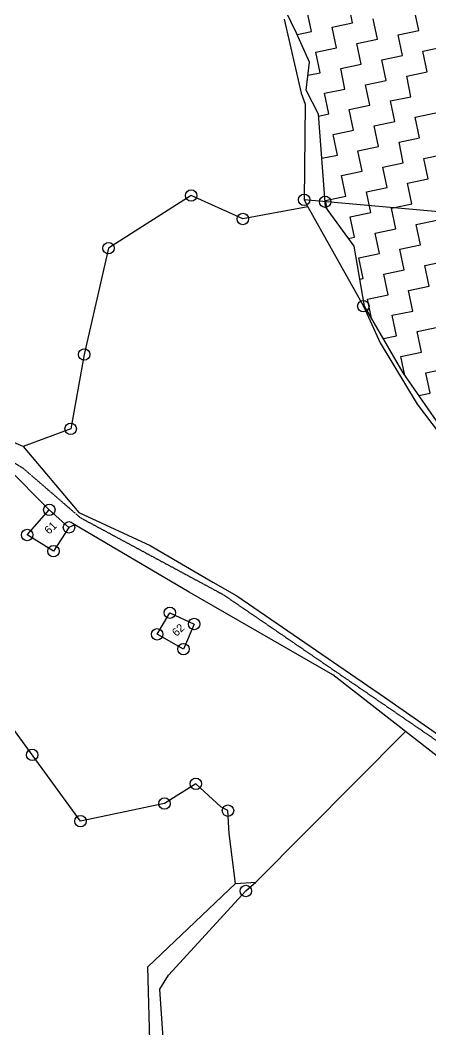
# Model space of a CAD drawing. Header units: metres. Extents: x 353942 to 357335, y 1746780 to 1749904.
# Drawn here: x 355457 to 355704, y 1748810 to 1749417 of the extents above; entities that cross this region are included whole.
import ezdxf

# ---------------------------------------------------------------- set-up
doc = ezdxf.new("R2010")
doc.units = ezdxf.units.M
doc.header["$MEASUREMENT"] = 0
doc.linetypes.add('DASHED', pattern=[0.75, 0.5, -0.25])
for name, color, linetype in [('OFF', 1, 'Continuous'), ('OTHERS', 1, 'Continuous'), ('POLY_HATCH', 12, 'Continuous'), ('POLY_PARCEL', 6, 'Continuous'), ('POLY_ROAD', 30, 'Continuous'), ('TEXT_PARCEL', 7, 'Continuous'), ('V_BOUND_LINE', 7, 'Continuous')]:
    doc.layers.add(name, color=color, linetype=linetype)
doc.styles.add('TEXT_MAP', font='')
doc.styles.get('TEXT_MAP').set_extended_font_data('Kruti Dev 050')

msp = doc.modelspace()

# ---------------------------------------------------------------- linework, layer by layer
for centre in [(355560.11, 1749311.96), (355628.09, 1749309.4), (355640.68, 1749308.28), (355591.21, 1749297.91), (355510.41, 1749280.29), (355663.7, 1749245.47), (355495.77, 1749216.38), (355487.61, 1749171.65), (355474.74, 1749122.94), (355486.57, 1749112.38), (355461.43, 1749107.81), (355477.2, 1749098.07), (355547.28, 1749061.04), (355561.95, 1749054.24), (355539.64, 1749048.07), (355555.44, 1749039.17), (355464.46, 1748975.51), (355562.87, 1748958.16), (355544.05, 1748946.24), (355582.23, 1748941.99), (355493.52, 1748935.68), (355592.96, 1748893.65)]:
    msp.add_circle(centre, 3.44)
at = {"layer": 'OFF'}
for p, q in [((355598.91, 1748898.91), (355688.98, 1748989.6)), ((355586.8, 1748898.24), (355598.91, 1748898.91))]:
    msp.add_line(p, q, dxfattribs=at)
at = {"layer": 'OTHERS', "linetype": 'DASHED', "ltscale": 0.5}
for p, q in [((355386.04, 1749189.95), (355458.62, 1749148.27)), ((355458.62, 1749148.27), (355493.36, 1749118.25)), ((355493.36, 1749118.25), (355579.58, 1749071.84)), ((355579.58, 1749071.84), (355719.44, 1748976.15))]:
    msp.add_line(p, q, dxfattribs=at)
at = {"layer": 'POLY_HATCH'}
for p, q in [((355623.4, 1749409.64), (355609.11, 1749439.61)), ((355631.33, 1749392.28), (355623.4, 1749409.64)), ((355629.35, 1749375.3), (355631.33, 1749392.28)), ((355636.67, 1749360.87), (355629.35, 1749375.3)), ((355640.91, 1749305.3), (355636.67, 1749360.87)), ((355658.14, 1749281.5), (355640.91, 1749305.3)), ((355664.46, 1749245.39), (355658.14, 1749281.5)), ((355687.57, 1749205.42), (355664.46, 1749245.39)), ((355707.75, 1749176.5), (355687.57, 1749205.42))]:
    msp.add_line(p, q, dxfattribs=at)
at = {"layer": 'POLY_HATCH', "linetype": 'Continuous'}
for p, q in [((355657.27, 1749415.79), (355654.69, 1749428.17)), ((355632.52, 1749410.62), (355629.94, 1749422.99)), ((355672.24, 1749406), (355669.65, 1749418.38)), ((355696.99, 1749411.18), (355694.4, 1749423.55)), ((355644.9, 1749413.2), (355657.27, 1749415.79)), ((355647.49, 1749400.83), (355644.9, 1749413.2)), ((355623.79, 1749408.79), (355632.52, 1749410.62)), ((355659.86, 1749403.41), (355672.24, 1749406)), ((355684.61, 1749408.59), (355696.99, 1749411.18)), ((355687.2, 1749396.21), (355684.61, 1749408.59)), ((355635.11, 1749398.24), (355647.49, 1749400.83)), ((355662.45, 1749391.04), (355659.86, 1749403.41)), ((355699.58, 1749398.8), (355711.95, 1749401.39)), ((355637.7, 1749385.86), (355635.11, 1749398.24)), ((355674.82, 1749393.63), (355687.2, 1749396.21)), ((355677.41, 1749381.25), (355674.82, 1749393.63)), ((355702.16, 1749386.43), (355699.58, 1749398.8)), ((355650.07, 1749388.45), (355662.45, 1749391.04)), ((355652.66, 1749376.08), (355650.07, 1749388.45)), ((355630.4, 1749384.34), (355637.7, 1749385.86)), ((355665.04, 1749378.66), (355677.41, 1749381.25)), ((355689.79, 1749383.84), (355702.16, 1749386.43)), ((355692.37, 1749371.46), (355689.79, 1749383.84)), ((355640.29, 1749373.49), (355652.66, 1749376.08)), ((355667.62, 1749366.29), (355665.04, 1749378.66)), ((355642.87, 1749361.11), (355640.29, 1749373.49)), ((355680, 1749368.88), (355692.37, 1749371.46)), ((355655.25, 1749363.7), (355667.62, 1749366.29)), ((355657.84, 1749351.33), (355655.25, 1749363.7)), ((355682.59, 1749356.5), (355680, 1749368.88)), ((355636.75, 1749359.83), (355642.87, 1749361.11)), ((355694.96, 1749359.09), (355707.34, 1749361.68)), ((355697.55, 1749346.71), (355694.96, 1749359.09)), ((355645.46, 1749348.74), (355657.84, 1749351.33)), ((355670.21, 1749353.91), (355682.59, 1749356.5)), ((355672.8, 1749341.54), (355670.21, 1749353.91)), ((355648.05, 1749336.36), (355645.46, 1749348.74)), ((355685.17, 1749344.13), (355697.55, 1749346.71)), ((355660.42, 1749338.95), (355672.8, 1749341.54)), ((355663.01, 1749326.58), (355660.42, 1749338.95)), ((355687.76, 1749331.75), (355685.17, 1749344.13)), ((355638.69, 1749334.41), (355648.05, 1749336.36)), ((355700.14, 1749334.34), (355712.51, 1749336.93)), ((355702.72, 1749321.96), (355700.14, 1749334.34)), ((355650.64, 1749323.99), (355663.01, 1749326.58)), ((355675.39, 1749329.16), (355687.76, 1749331.75)), ((355677.97, 1749316.79), (355675.39, 1749329.16)), ((355653.22, 1749311.61), (355650.64, 1749323.99)), ((355690.35, 1749319.38), (355702.72, 1749321.96)), ((355665.6, 1749314.2), (355677.97, 1749316.79)), ((355692.94, 1749307), (355690.35, 1749319.38)), ((355640.85, 1749309.03), (355653.22, 1749311.61)), ((355641.92, 1749303.91), (355640.85, 1749309.03)), ((355668.19, 1749301.83), (355665.6, 1749314.2)), ((355680.56, 1749304.41), (355692.94, 1749307)), ((355683.15, 1749292.04), (355680.56, 1749304.41)), ((355655.81, 1749299.24), (355668.19, 1749301.83)), ((355658.4, 1749286.86), (355655.81, 1749299.24)), ((355695.52, 1749294.63), (355707.9, 1749297.21)), ((355670.77, 1749289.45), (355683.15, 1749292.04)), ((355698.11, 1749282.25), (355695.52, 1749294.63)), ((355654.81, 1749286.11), (355658.4, 1749286.86)), ((355673.36, 1749277.08), (355670.77, 1749289.45)), ((355685.74, 1749279.66), (355698.11, 1749282.25)), ((355688.32, 1749267.29), (355685.74, 1749279.66)), ((355660.99, 1749274.49), (355673.36, 1749277.08)), ((355663.57, 1749262.11), (355660.99, 1749274.49)), ((355700.7, 1749269.88), (355713.07, 1749272.46)), ((355675.95, 1749264.7), (355688.32, 1749267.29)), ((355703.29, 1749257.5), (355700.7, 1749269.88)), ((355661.61, 1749261.7), (355663.57, 1749262.11)), ((355678.54, 1749252.33), (355675.95, 1749264.7)), ((355690.91, 1749254.91), (355703.29, 1749257.5)), ((355693.5, 1749242.54), (355690.91, 1749254.91)), ((355666.16, 1749249.74), (355678.54, 1749252.33)), ((355668.55, 1749238.33), (355666.16, 1749249.74)), ((355681.12, 1749239.95), (355693.5, 1749242.54)), ((355683.71, 1749227.57), (355681.12, 1749239.95)), ((355696.09, 1749230.16), (355708.46, 1749232.75)), ((355698.67, 1749217.79), (355696.09, 1749230.16)), ((355675.73, 1749225.91), (355683.71, 1749227.57)), ((355686.3, 1749215.2), (355698.67, 1749217.79)), ((355688.67, 1749203.83), (355686.3, 1749215.2)), ((355701.26, 1749205.41), (355713.64, 1749208)), ((355703.85, 1749193.04), (355701.26, 1749205.41)), ((355697.18, 1749191.64), (355703.85, 1749193.04))]:
    msp.add_line(p, q, dxfattribs=at)
at = {"layer": 'POLY_PARCEL'}
for p, q in [((355886.42, 1749286.31), (355628.09, 1749309.4)), ((355630.39, 1749305.28), (355663.7, 1749245.47)), ((355663.7, 1749245.47), (355673.82, 1749223.39)), ((355673.82, 1749223.39), (355696.16, 1749186.47)), ((355696.16, 1749186.47), (355747.51, 1749118.53)), ((355461.43, 1749107.81), (355474.74, 1749122.94)), ((355486.57, 1749112.38), (355477.2, 1749098.07)), ((355477.2, 1749098.07), (355461.43, 1749107.81)), ((355539.64, 1749048.07), (355547.28, 1749061.04)), ((355547.28, 1749061.04), (355561.95, 1749054.24)), ((355561.95, 1749054.24), (355555.44, 1749039.17)), ((355555.44, 1749039.17), (355539.64, 1749048.07)), ((355493.52, 1748935.68), (355431.99, 1749020.02)), ((355562.87, 1748958.16), (355544.05, 1748946.24)), ((355578.02, 1748944.3), (355562.87, 1748958.16)), ((355544.05, 1748946.24), (355493.52, 1748935.68)), ((355582.23, 1748941.99), (355578.02, 1748944.3)), ((355582.96, 1748928.3), (355582.23, 1748941.99)), ((355586.8, 1748898.24), (355582.96, 1748928.3))]:
    msp.add_line(p, q, dxfattribs=at)
at = {"layer": 'POLY_ROAD'}
for p, q in [((355459.08, 1749160.96), (355492.49, 1749121.27)), ((355474.74, 1749122.94), (355448.68, 1749149.04)), ((355486.57, 1749112.38), (355474.74, 1749122.94)), ((355492.49, 1749121.27), (355535.4, 1749101.52)), ((355490, 1749113.85), (355486.57, 1749112.38)), ((355558.95, 1749073.42), (355490, 1749113.85)), ((355535.4, 1749101.52), (355573.06, 1749079.43)), ((355573.06, 1749079.43), (355587.48, 1749071.27)), ((355645.28, 1749023.64), (355558.95, 1749073.42)), ((355587.48, 1749071.27), (355676.52, 1749010.16)), ((355718.77, 1748966.39), (355645.28, 1749023.64)), ((355676.52, 1749010.16), (355756.51, 1748954.43)), ((355534.09, 1748848.01), (355586.8, 1748898.24)), ((355592.96, 1748893.65), (355598.91, 1748898.91)), ((355546.55, 1748842.98), (355592.96, 1748893.65)), ((355535.71, 1748789.29), (355534.09, 1748848.01)), ((355541.3, 1748834.55), (355546.55, 1748842.98)), ((355545.5, 1748773.71), (355541.3, 1748834.55))]:
    msp.add_line(p, q, dxfattribs=at)
at = {"layer": 'V_BOUND_LINE'}
for p, q in [((355616.12, 1749418.11), (355626.38, 1749373.54)), ((355626.38, 1749373.54), (355628.7, 1749366.94)), ((355628.7, 1749366.94), (355628.09, 1749309.4)), ((355560.11, 1749311.96), (355510.41, 1749280.29)), ((355591.21, 1749297.91), (355560.11, 1749311.96)), ((355628.09, 1749309.4), (355630.39, 1749305.28)), ((355630.39, 1749305.28), (355591.21, 1749297.91)), ((355510.41, 1749280.29), (355495.77, 1749216.38)), ((355495.77, 1749216.38), (355487.61, 1749171.65)), ((355459.08, 1749160.96), (355398.14, 1749187.2)), ((355487.61, 1749171.65), (355459.08, 1749160.96))]:
    msp.add_line(p, q, dxfattribs=at)

# ---------------------------------------------------------------- texts
at = {"layer": 'TEXT_PARCEL', "style": 'TEXT_MAP'}
for s, p in [('61', (355474.53, 1749107.86)), ('62', (355551.29, 1749046.42))]:
    msp.add_text(s, height=4.855, rotation=43.53875, dxfattribs=at).set_placement(p)

doc.saveas('drawing.dxf')
